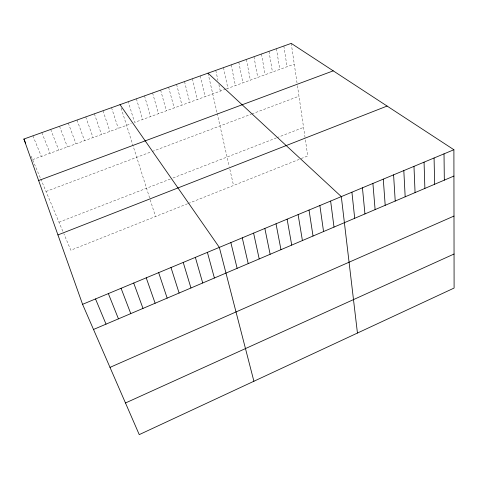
<?xml version="1.0" encoding="UTF-8"?>
<svg xmlns="http://www.w3.org/2000/svg" width="478" height="478" viewBox="0 0 478 478"><rect width="100%" height="100%" fill="white"/><g stroke="black" fill="none" stroke-linecap="round" stroke-linejoin="round"><path stroke-width="0.36" stroke-dasharray="2.39 1.79" d="M187.585 203.759L70.81 250.221L63.801 233.611M188.23 203.503L299.168 159.365M301.152 158.571L307.748 155.948L305.263 139.002M58.985 222.198L170.27 179.053M172.958 178.013L276.194 137.993M276.882 137.724L303.56 127.381M46.019 191.469L151.562 151.723M152.207 151.478L251.177 114.206M251.828 113.961L298.983 96.203M32.594 159.652L131.265 123.623M225.813 89.093L134.611 122.398L128.224 101.712M226.506 88.842L294.269 64.094M31.148 156.216L40.487 178.348M40.755 178.987L63.006 231.716M32.88 135.836L41.371 156.449M41.807 132.639L50.1 153.259M50.692 129.46L58.782 150.092M59.523 126.3L67.416 146.937M68.306 123.157L76.002 143.8M77.042 120.032L84.546 140.681M85.729 116.919L93.043 137.58M94.369 113.83L101.491 134.491M102.967 110.753L109.898 131.42M111.517 107.693L118.263 128.367M121.107 108.1L149.59 197.856M150.194 199.762L155.511 216.516M136.391 98.791L142.599 119.482M144.511 95.881L150.552 116.578M152.596 92.989L158.457 113.686M160.632 90.115L166.326 110.812M168.632 87.253L174.159 107.956M176.591 84.403L181.951 105.112M184.508 81.571L189.7 102.28M192.383 78.756L197.414 99.466M200.216 75.948L205.086 96.664M208.014 73.158L216.988 112.635M217.149 113.352L229.213 166.452M229.864 169.32L233.539 185.476M215.769 70.386L217.968 80.382M218.906 84.672L220.316 91.101M223.489 67.625L227.881 88.34M231.167 64.877L235.403 85.592M238.803 62.14L242.884 82.855M246.409 59.421L250.335 80.137M253.967 56.715L257.744 77.43M261.496 54.02L265.123 74.735M268.983 51.343L272.46 72.058M276.433 48.672L279.767 69.388M283.848 46.019L287.033 66.735M291.227 43.378L297.023 82.873M297.436 85.705L305.054 137.556"/><path stroke-width="0.72" d="M125.481 402.984L454.052 254.015M110 367.379L453.992 216.056M93.509 329.473L453.933 176.047M82.575 304.325L453.897 149.739L454.1 288.055L139.241 434.622L82.575 304.325L23.9 139.044L291.227 43.378L453.897 149.739M57.94 234.931L387.096 106.062M38.628 180.541L333.238 70.852M208.014 73.158L341.31 196.607L357.442 333.046M120.014 104.652L219.342 247.389L253.908 381.241M23.9 139.044L25.639 143.167M95.516 298.941L106.026 324.144M108.351 293.594L118.448 318.856M121.077 288.294L130.769 313.61M133.709 283.042L142.994 308.406M146.232 277.826L155.129 303.243M158.66 272.651L167.163 298.117M170.993 267.519L179.107 293.032M183.223 262.422L190.961 287.989M195.359 257.373L202.72 282.982M207.398 252.36L214.395 278.011M230.85 242.597L237.136 268.331M242.268 237.841L248.219 263.617M253.603 233.121L259.213 258.933M264.854 228.442L270.13 254.29M276.021 223.794L280.968 249.671M287.105 219.175L291.729 245.095M298.105 214.598L302.413 240.548M309.027 210.051L313.024 236.03M319.866 205.534L323.552 231.549M330.627 201.059L334.008 227.098M351.916 192.192L354.7 218.291M362.444 187.812L364.941 213.929M372.9 183.456L375.105 209.603M383.278 179.136L385.196 205.307M393.585 174.846L395.222 201.041M403.814 170.586L405.177 196.805M413.972 166.356L415.065 192.592M424.058 162.161L424.882 188.416M434.078 157.991L434.633 184.263M444.02 153.85L444.319 180.14"/></g></svg>
